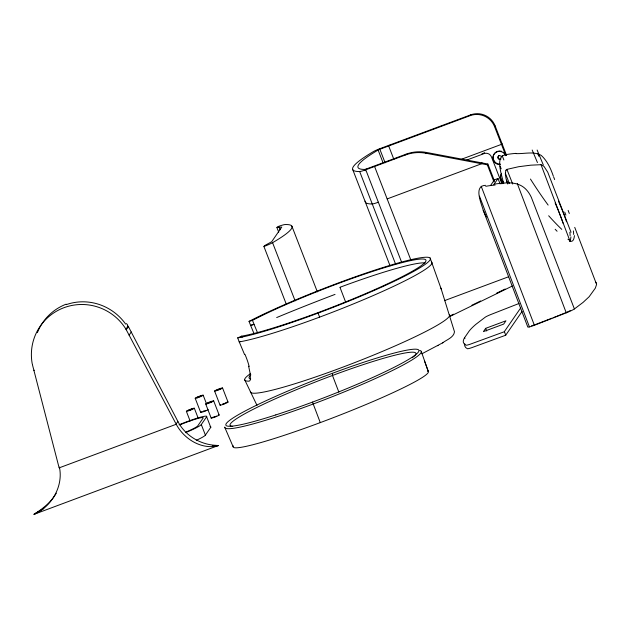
<?xml version="1.0" encoding="UTF-8"?>
<svg xmlns="http://www.w3.org/2000/svg" width="628" height="628" viewBox="0 0 628 628"><rect width="100%" height="100%" fill="white"/><g stroke="black" fill="none" stroke-linecap="round" stroke-linejoin="round"><path stroke-width="0.94" d="M250.352 378.119L250.093 373.197L248.649 366.234M312.493 402.093L320.272 422.605A104.648 8.768 -21.1 0 0 427.385 370.92M216.801 390.184L220.334 388.811M220.35 388.834L216.833 390.216M505.964 170.219L506.521 169.568A1.256 1.217 -55.4 0 1 506.906 169.379L518.587 166.726L530.825 165.172L541.022 164.701L543.997 166.404L547.742 172.174L571.025 232.281M56.292 493.176L55.759 494.055M55.578 494.346C50.397 502.871 42.272 509.018 34.045 514.332L218.316 445.535L216.307 445.37M33.959 370.575L34.226 370.182M128.104 326.042L177.865 421.412L176.115 424.049L126.212 329.669C126.526 327.581 129.109 325.587 126.471 323.569M126.236 329.7L128.387 326.568M129.109 335.14L131.276 331.976M34.045 514.332C51.802 506.521 63.491 486.088 59.401 467.099M286.431 304.533L263.925 246.498L264.474 245.689L271.673 241.741L281.776 227.046L276.924 227.579L278.699 232.156M276.924 227.579L277.482 226.771A9.498 0.911 -21.2 0 1 285.034 224.557A165.509 15.865 -21.2 0 1 272.576 242.675A9.498 0.911 -21.2 0 1 263.925 246.498M494.542 181.209L487.877 164.026L426.381 152.439A37.994 37.445 34.5 0 0 406.151 154.143L366.305 168.987L365.763 169.772A7.599 0.73 -21.2 0 1 359.679 171.554L395.726 264.466M506.592 155.414L495.147 125.914A18.997 18.722 34.5 0 0 470.686 114.853L380.411 148.475L378.119 150.037A185.66 17.796 -21.2 0 0 364.79 169.427L365.315 170.777M389.227 145.194L388.677 145.979L393.921 159.496M185.511 432.668A23.377 2.237 -21.2 0 0 201.298 424.544L206.643 416.764L210.749 427.346L205.395 435.125A23.377 2.237 -21.2 0 1 196.266 440.346M401.669 262.347L365.763 169.772L405.61 154.935L406.151 154.143M405.61 154.935A37.994 37.445 34.5 0 1 425.839 153.232L426.381 152.439M385.105 162.778L379.861 149.268L470.137 115.638L470.686 114.853M505.697 155.289L494.605 126.707L495.147 125.914M465.984 160.336L484.125 153.585L484.675 152.792L481.951 153.805M494 182.002L487.336 164.819L487.877 164.026M502 143.577L501.458 144.369L462.004 159.065M490.735 185.244L494.471 179.804L497.996 178.493L500.108 183.941M493.726 184.703L497.996 178.493M501.89 183.831A5.699 5.621 34.5 0 0 501.725 183.345L502.267 182.552M520.683 307.94L504.26 331.765L470.388 344.144A7.599 0.73 -21.2 0 1 466.023 345.188L464.304 344.011L463.417 342.503A364.774 34.964 -21.2 0 1 464.587 337.707L469.038 331.239A364.774 34.964 -21.2 0 1 475.922 324.307L485.287 317.164A7.599 0.73 -21.2 0 1 490.719 314.565L519.026 303.481M485.68 328.342L483.411 331.639L503.687 324.087L505.948 320.79L485.68 328.342L486.7 330.987M504.402 331.631L505.713 335.219L522.056 311.464M505.713 335.219L471.754 347.669A7.599 0.73 -21.2 0 1 467.389 348.721L465.678 347.535L464.783 346.028A364.774 34.964 -21.2 0 1 464.799 343.846M485.523 185.323C473.167 185.77 481.527 203.747 483.23 210.27L527.779 326.96A7.599 0.73 -21.2 0 0 534.389 325.28L566.252 312.846A11.398 1.091 -21.2 0 0 574.4 308.952L583.114 302.358L589.143 296.73L595.32 288.174L596.6 284.429L574.738 227.367M442.512 342.935C446.516 339.779 453.785 337.581 454.491 331.804L441.209 289.029L430.133 258.022M222.516 404.102L223.152 404.126M421.883 353.792L442.999 342.66M437.622 345.73L438.077 345.471M203.127 411.324L203.739 411.018M216.621 416.081L215.734 416.497M206.117 410.382L205.097 410.853M213.858 416.898L214.36 416.67M450.025 315.9L453.526 314.196M471.903 305.232L480.648 300.969M496.403 293.284L505.148 289.021M450.362 316.261L512.479 285.968M225.162 403.333L225.821 402.94L225.154 403.035M431.695 262.041A109.303 10.48 -21.2 0 1 357.897 302.06A109.303 10.48 -21.2 0 1 239.252 341.907L237.69 337.888L241.639 336.153A104.554 10.024 -21.2 0 0 384.595 285.183A104.554 10.024 -21.2 0 0 399.659 263.273A104.554 10.024 -21.2 0 0 252.495 320.359L249.041 321.379L250.588 325.359L254.042 324.346L257.268 332.094M239.237 341.875L239.975 341.546L239.268 341.946L244.496 354.396M223.246 403.749L223.851 403.498M224.848 403.482L223.262 404.087M564.705 313.074L562.264 314.055M560.733 314.667L561.652 314.298M558.677 315.491L557.295 316.033M559.36 315.217L560.05 314.942M555.913 316.583L556.604 316.308M553.15 317.674L553.841 317.399M554.532 317.132L555.223 316.857M551.062 318.49L551.761 318.215M549.673 319.032L550.371 318.757M548.982 319.307L546.195 320.382M544.806 320.924L545.504 320.649M204.728 411.002L203.134 411.521M215.231 416.702L213.873 417.165M544.107 321.191L541.32 322.258M539.931 322.792L540.622 322.525M537.803 323.601L539.232 323.059M535.841 324.346L534.86 324.715M536.571 324.064L537.552 323.695M480.326 163.633L482.155 162.95M387.154 198.919L481.613 163.743M444.467 300.647L508.688 276.728M59.142 467.868L176.233 424.261C183.957 438.933 201.353 449.884 218.167 445.754M366.305 168.987L364.876 169.419M534.09 324.998L532.929 325.39M506.498 154.818C493.828 154.888 502.455 176.892 503.609 183.612M532.128 325.626L531.571 325.736M495.021 184.004C511.066 181.9 523.595 181.123 531.28 197.216L574.4 308.952M515.918 153.601C524.074 154.048 533.847 151.01 541.195 155.375C547.239 160.815 550.717 168.532 553.307 176.076M279.02 227.022L280.135 229.754M215.961 445.346C200.269 444.632 185.064 435.51 177.865 421.412M425.839 153.232L487.336 164.819M595.415 281.729L596.349 283.063M557.075 231.253L555.16 229.275M332.51 373.589L332.487 375.473L338.845 392.076M125.945 329.174L125.985 329.237A51.331 50.593 34.5 0 0 64.009 307.681A51.331 50.593 34.5 0 0 32.271 364.059M256.985 405.343L244.787 379.971M486.064 216.362L486.347 216.958M485.499 215.161L485.782 215.765M485.216 214.556L483.23 210.27M224.84 427.527L233.043 446.571M253.861 333.225L250.619 325.437L254.042 324.346L252.495 320.359M502.188 155.689L503.884 159.991M506.906 169.379L512.699 184.059M505.359 173.289L509.355 183.423M505.367 174.074L506.082 178.901L507.903 183.878M500.124 166.122L501.183 168.814M502.957 181.586L503.664 183.392M553.645 176.947L554.657 179.561M492.721 157.934L493.781 160.674M500.147 177.08L501.913 181.641M501.725 183.345L491.465 156.906A5.699 5.621 34.5 0 0 484.125 153.585M464.587 337.707L464.932 338.586M378.119 150.037L382.837 162.197M374.578 166.491L410.838 259.976M352.74 169.584L390.067 265.801M291.879 226.166L317.36 291.855M318.506 312.446L318.702 312.948M318.051 313.105L319.613 317.124M272.568 242.683L295.129 300.851M241.639 336.153L242.118 337.401M222.563 387.994A4.27 0.408 -21.2 0 1 216.479 390.687A4.27 0.408 -21.2 0 1 216.691 389.847A4.27 0.408 -21.2 0 1 222.563 387.994L228.027 402.069M214.595 391.056L220.059 405.162M213.677 400.884L219.148 414.99M203.166 395.185L206.588 404M205.709 403.977L211.181 418.083M195.198 398.278L200.67 412.384M201.298 424.544L205.395 435.125M194.327 408.239A4.27 0.408 -21.2 0 1 188.243 410.932A4.27 0.408 -21.2 0 1 188.455 410.092A4.27 0.408 -21.2 0 1 194.327 408.239L198.087 417.903M186.359 411.301L190.119 420.995M339.999 287.389L345.659 302.131M537.858 153.624L538.887 156.301M481.189 186.233L534.389 325.28M568.144 210.388L569.306 213.465M564.745 212.123L565.875 215.137M479.47 196.164L529.428 326.913M541.022 164.701L570.036 241.183M517.284 183.557L566.252 312.846M424.583 361.226L428.288 371.47L421.255 351.413M440.895 288.119L441.209 289.029M506.482 180.275L507.628 183.816M32.413 364.609L59.063 467.585M505.399 174.074A15.205 14.154 -64.8 0 1 505.399 173.289M505.54 173.273A7.968 7.458 -63.6 0 1 505.995 170.235M570.224 310.601A7.599 0.73 -21.2 0 1 565.616 312.705M532.167 150.029A112.577 2.787 67 0 1 537.442 162.581M555.144 203.025A109.453 16.76 59.3 0 1 563.104 223.348M569.847 232.234A109.602 19.06 59.7 0 1 570.122 235.751M570.899 236.929A111.415 15.433 69.6 0 1 569.62 241.49M485.734 186.296A104.664 97.214 3.1 0 1 495.139 185.024M548.134 205.073A112.522 19.429 61.1 0 1 530.448 179.043M537.121 150.037A112.522 3.258 67.1 0 1 543.322 164.991M558.441 201.148A109.531 16.626 59.4 0 1 566.519 221.77M573.38 230.9A109.625 19.036 59.7 0 1 573.654 234.44M574.416 235.602A111.415 15.433 69.6 0 1 570.522 241.254M570.012 240.375A109.625 14.193 58.6 0 1 567.908 239.229M561.777 229.353A109.531 12.937 54.3 0 1 548.668 215.765M506.458 154.551A104.664 103.228 -73.7 0 1 515.91 153.389M449.334 314.455A106.791 10.236 -21.2 0 1 353.407 363.117A106.791 10.236 -21.2 0 1 250.391 391.55M244.944 354.302A36.165 13.895 64.6 0 1 249.175 366.501M250.517 378.425A15.928 4.16 70.2 0 1 248.876 381.157A107.694 10.323 -21.2 0 1 250.509 373.644M250.698 378.927A102.961 9.867 -21.2 0 1 250.87 374.845M276.673 317.564A104.554 4.93 -21 0 1 335.038 294.391M340.125 287.216A104.554 10.017 -21.2 0 1 425.085 262.904M249.041 321.379A109.303 10.48 -21.2 0 1 402.893 261.695A109.303 10.48 -21.2 0 1 387.146 284.602A109.303 10.48 -21.2 0 1 237.69 337.888M232.721 426.388A99.632 9.546 -21.2 0 1 321.096 379.791A99.632 9.546 -21.2 0 1 414.064 356.382M413.051 357.269A99.632 9.546 -21.2 0 1 412.455 357.732M419.787 350.448A105.323 10.095 -21.2 0 1 331.089 397.171A105.323 10.095 -21.2 0 1 224.793 427.048M320.272 422.605A104.648 8.768 -21.1 0 1 233.286 445.896M210.042 426.718A23.377 2.237 -21.2 0 1 210.749 427.346M179.035 424.803A23.377 2.237 -21.2 0 1 206.643 416.764M179.993 424.811A19.578 1.876 -21.2 0 1 203.119 418.083L197.773 425.863A19.578 1.876 -21.2 0 1 186.281 431.931M359.679 171.554A191.359 18.338 -21.2 0 1 373.425 151.568A7.599 0.73 -21.2 0 1 380.411 148.475M378.346 202.208A7.599 0.73 -21.2 0 1 372.263 203.982A191.359 18.338 -21.2 0 1 365.151 201.117M470.137 115.638A18.997 18.722 34.5 0 1 494.605 126.707M500.061 164.528A6.649 6.555 34.5 0 1 492.956 159.08A6.649 6.555 34.5 0 1 497.651 151.607A6.649 6.555 34.5 0 1 505.626 155.666M500.343 164.112A6.649 6.555 34.5 0 1 493.161 156.741A6.649 6.555 34.5 0 1 501.772 151.309M503.593 152.251A6.649 6.555 34.5 0 1 505.909 155.249M500.846 158.868A1.9 1.876 34.5 0 1 498.271 157.903A1.9 1.876 34.5 0 1 499.323 155.406M500.885 159.065A1.9 1.876 34.5 0 1 498.169 158.57A1.9 1.876 34.5 0 1 498.797 155.909A1.9 1.876 34.5 0 1 501.434 156.741M503.695 183.023A6.649 6.555 34.5 0 1 501.599 173.446M503.405 182.238A6.649 6.555 34.5 0 1 500.963 174.835M218.254 415.069A4.27 0.408 -21.2 0 1 217.751 415.877A4.27 0.408 -21.2 0 1 212.193 417.965A4.27 0.408 -21.2 0 1 212.429 417.259M227.603 402.046A4.27 0.408 -21.2 0 1 223.921 404.102A4.27 0.408 -21.2 0 1 220.609 404.707M226.308 402.383A4.27 0.408 -21.2 0 1 226.747 402.25M208.229 409.66A4.27 0.408 -21.2 0 1 202.397 412.062A4.27 0.408 -21.2 0 1 201.721 411.662M34.195 514.112A104.633 10.032 -21.2 0 1 43.772 508.617M212.311 445.841A104.633 10.032 -21.2 0 1 218.316 445.535M37.374 332.628A51.245 50.742 64 0 1 66.191 304.156M66.364 304.604A51.245 49.267 40 0 1 125.671 324.111M188.581 410.406L192.113 409.079L188.581 410.406M197.42 397.391L200.952 396.056L197.435 397.367M207.931 403.09L211.463 401.755L207.946 403.066M275.794 414.92A103.502 9.922 -21.2 0 0 418.915 350.463A103.502 9.922 -21.2 0 0 272.403 397.807A103.502 9.922 -21.2 0 0 275.794 414.92M207.593 403.608A4.27 0.408 -21.2 0 0 213.677 400.915A4.27 0.408 -21.2 0 0 207.805 402.768A4.27 0.408 -21.2 0 0 207.593 403.608M197.082 397.909A4.27 0.408 -21.2 0 0 203.166 395.216A4.27 0.408 -21.2 0 0 197.302 397.069A4.27 0.408 -21.2 0 0 197.082 397.909"/></g></svg>
